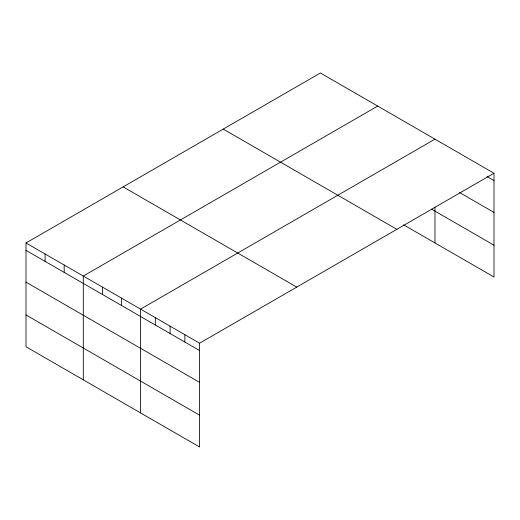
<?xml version="1.0" encoding="UTF-8"?>
<svg xmlns="http://www.w3.org/2000/svg" width="520" height="520" viewBox="0 0 520 520"><rect width="100%" height="100%" fill="white"/><g stroke="black" fill="none" stroke-linecap="round" stroke-linejoin="round"><path stroke-width="0.78" d="M26 242.97L199.602 343.2L199.602 446.999L26 346.769L26 242.97L320.398 73.002L494 173.232L494 277.03L403.604 224.835M377.689 106.08L83.291 276.048L83.291 379.847M434.974 139.152L140.576 309.12L140.576 412.919M199.602 343.2L494 173.232M486.974 176.54L494 180.596M459.57 192.543L494 212.42M431.568 209.157L494 245.206M223.249 129.09L396.851 229.32M123.149 186.881L296.751 287.111M26 250.341L199.602 350.565M26 282.159L199.602 382.388M26 314.945L199.602 415.175M434.974 207.129L434.974 242.951M184.847 334.678L184.847 342.05M170.092 326.163L170.092 333.528M155.331 317.642L155.331 325.007M121.478 298.096L121.478 305.468M102.388 287.072L102.388 294.437M64.194 265.025L64.194 272.389M45.097 253.994L45.097 261.365"/></g></svg>
